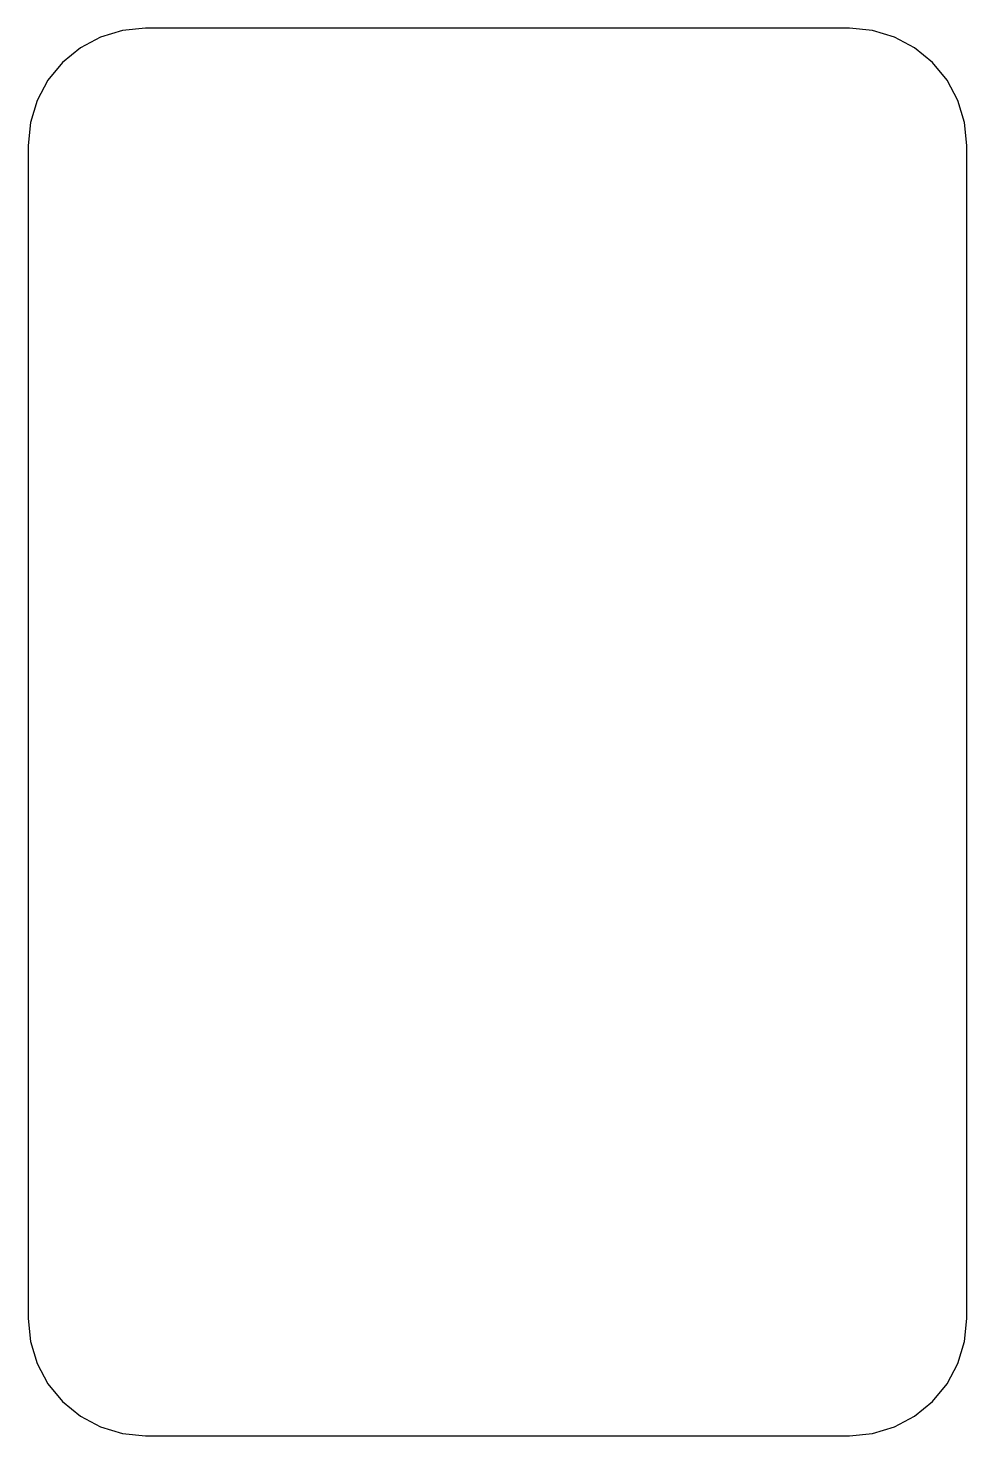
# Model space of a CAD drawing. Header units: metres. Extents: x -60 to 60, y -90 to 90.
import ezdxf

# ---------------------------------------------------------------- set-up
doc = ezdxf.new("R2010")
doc.units = ezdxf.units.M
doc.layers.add('CAVITY_TREBLE', color=7, linetype='Continuous')

msp = doc.modelspace()

# ---------------------------------------------------------------- linework, layer by layer
at = {"layer": 'CAVITY_TREBLE'}
msp.add_lwpolyline([(60, 75), (59.71, 77.93), (58.86, 80.74), (57.47, 83.33), (55.61, 85.61), (53.33, 87.47), (50.74, 88.86), (47.93, 89.71), (45, 90), (-45, 90), (-47.93, 89.71), (-50.74, 88.86), (-53.33, 87.47), (-55.61, 85.61), (-57.47, 83.33), (-58.86, 80.74), (-59.71, 77.93), (-60, 75), (-60, -75), (-59.71, -77.93), (-58.86, -80.74), (-57.47, -83.33), (-55.61, -85.61), (-53.33, -87.47), (-50.74, -88.86), (-47.93, -89.71), (-45, -90), (45, -90), (47.93, -89.71), (50.74, -88.86), (53.33, -87.47), (55.61, -85.61), (57.47, -83.33), (58.86, -80.74), (59.71, -77.93), (60, -75)], close=True, dxfattribs=at)

doc.saveas('drawing.dxf')
